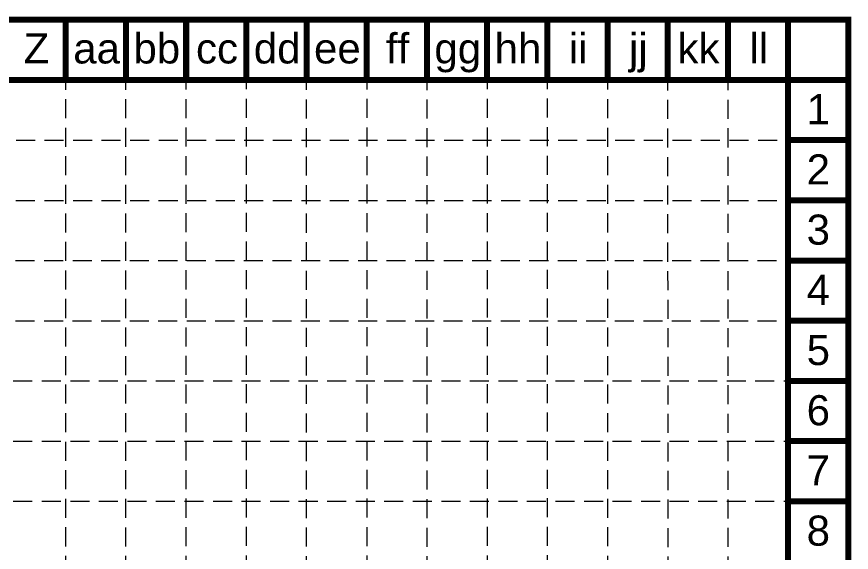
# Model space of a CAD drawing. Header units: inches. Extents: x 3312 to 5850, y 7905 to 11961.
# Drawn here: x 4972 to 5850, y 11398 to 11961 of the extents above; entities that cross this region are included whole.
import ezdxf
from ezdxf.enums import TextEntityAlignment as Align

# ---------------------------------------------------------------- set-up
doc = ezdxf.new("R2010")
doc.units = ezdxf.units.IN
doc.header["$LTSCALE"] = 80
doc.header["$MEASUREMENT"] = 0
doc.linetypes.add('HIDDEN', pattern=[0.375, 0.25, -0.125])
doc.layers.add('BASE', color=7, linetype='Continuous')
doc.layers.add('grid', color=254, linetype='HIDDEN')
doc.styles.get("Standard").update_dxf_attribs({"font": 'ARIAL.TTF', "height": 25})

msp = doc.modelspace()

# ---------------------------------------------------------------- linework, layer by layer
at = {"layer": 'BASE', "color": 9}
msp.add_line((3378.79, 11894.2), (5783.3, 11894.2), dxfattribs=at)
at = {"layer": 'BASE', "const_width": 6.33}
for points in [[(5846.57, 7907.78), (5846.57, 11957.48), (3315.51, 11957.48), (3315.51, 7907.78)], [(5783.3, 7971.06), (5783.3, 11894.2), (3378.79, 11894.2), (3378.79, 7971.06)]]:
    msp.add_lwpolyline(points, close=True, dxfattribs=at)
for points in [[(5023.98, 11957.48), (5023.98, 11894.2)], [(5087.25, 11957.48), (5087.25, 11894.2)], [(5150.53, 11957.48), (5150.53, 11894.2)], [(5213.81, 11957.48), (5213.81, 11894.2)], [(5277.08, 11957.48), (5277.08, 11894.2)], [(5340.36, 11957.48), (5340.36, 11894.2)], [(5403.64, 11957.48), (5403.64, 11894.2)], [(5466.91, 11957.48), (5466.91, 11894.2)], [(5530.19, 11957.48), (5530.19, 11894.2)], [(5593.47, 11957.48), (5593.47, 11894.2)], [(5656.74, 11957.48), (5656.74, 11894.2)], [(5720.02, 11957.48), (5720.02, 11894.2)], [(5783.3, 11957.48), (5783.3, 11894.2)], [(5846.57, 11894.2), (5783.3, 11894.2)], [(5846.57, 11830.93), (5783.3, 11830.93)], [(5846.57, 11767.65), (5783.3, 11767.65)], [(5846.57, 11704.37), (5783.3, 11704.37)], [(5846.57, 11641.1), (5783.3, 11641.1)], [(5846.57, 11577.82), (5783.3, 11577.82)], [(5846.57, 11514.54), (5783.3, 11514.54)], [(5846.57, 11451.27), (5783.3, 11451.27)]]:
    msp.add_lwpolyline(points, dxfattribs=at)
at = {"layer": 'grid', "color": 252, "linetype": 'HIDDEN', "lineweight": 0}
for p, q in [((5023.98, 8223.93), (5023.98, 11894.2)), ((5087.25, 8223.92), (5087.25, 11894.2)), ((5150.83, 8224.06), (5150.53, 11894.2)), ((5214.04, 8224.37), (5213.81, 11894.2)), ((5277.27, 8223.61), (5277.08, 11894.2)), ((5341.12, 8224.19), (5340.64, 11895.62)), ((5404.06, 8223.54), (5403.92, 11895.62)), ((5467.39, 8224.31), (5467.19, 11895.62)), ((5530.78, 8224.52), (5530.47, 11895.62)), ((5593.94, 8223.97), (5593.75, 11895.62)), ((5657.35, 8223.14), (5657.02, 11895.62)), ((5720.67, 8223.32), (5720.3, 11895.62)), ((3381.67, 11830.5), (5782.26, 11830.81)), ((3381.62, 11767.05), (5782.26, 11767.54)), ((3381.26, 11703.96), (5783.3, 11704.37)), ((3381.18, 11640.74), (5783.3, 11641.1)), ((3378.79, 11577.82), (5783.3, 11577.82)), ((3378.79, 11514.54), (5783.3, 11514.54)), ((3378.79, 11451.27), (5783.3, 11451.27))]:
    msp.add_line(p, q, dxfattribs=at)

# ---------------------------------------------------------------- texts
at = {"layer": 'BASE'}
for s, height, p in [('Z', 31.64, (4993.11, 11927.31)), ('bb', 31.638, (5119.66, 11927.31)), ('dd', 31.638, (5246.21, 11927.31)), ('ff', 31.638, (5372.76, 11927.31)), ('hh', 31.638, (5499.32, 11927.31)), ('ii', 31.638, (5562.59, 11927.31)), ('jj', 31.638, (5625.87, 11927.31)), ('kk', 31.638, (5689.15, 11927.31)), ('ll', 31.638, (5752.42, 11927.31)), ('aa', 31.638, (5056.38, 11927.31)), ('cc', 31.638, (5182.94, 11927.31)), ('ee', 31.638, (5309.49, 11927.31)), ('gg', 31.638, (5436.04, 11927.31)), ('1', 31.64, (5815.06, 11863.4)), ('2', 31.64, (5815.06, 11800.12)), ('3', 31.64, (5815.06, 11736.84)), ('4', 31.64, (5815.06, 11673.57)), ('5', 31.64, (5815.06, 11610.29)), ('6', 31.64, (5815.06, 11547.01)), ('7', 31.64, (5815.06, 11483.74)), ('8', 31.64, (5815.06, 11420.46))]:
    msp.add_text(s, height=height, dxfattribs=at).set_placement(p, align=Align.MIDDLE_CENTER)

doc.saveas('drawing.dxf')
